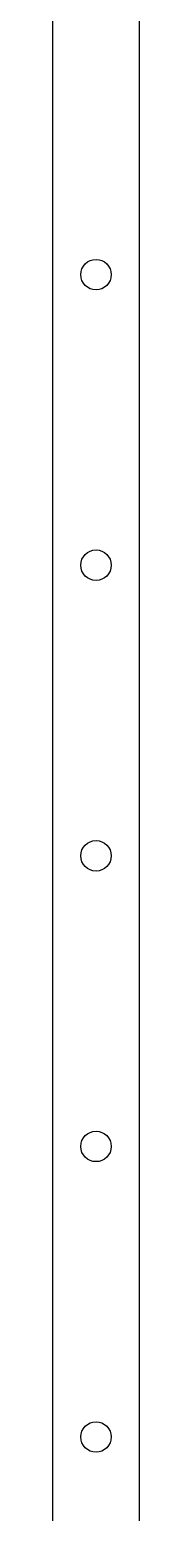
# Model space of a CAD drawing. Header units: metres. Extents: x 0 to 1774, y -720 to 827.
# Drawn here: x 0 to 12, y 409.6 to 613.7 of the extents above; entities that cross this region are included whole.
import ezdxf

# ---------------------------------------------------------------- set-up
doc = ezdxf.new("R2010")
doc.units = ezdxf.units.M

msp = doc.modelspace()

# ---------------------------------------------------------------- linework, layer by layer
at = {"layer": 'RIVET'}
for centre in [(6, 580), (6, 540), (6, 500), (6, 460), (6, 420)]:
    msp.add_circle(centre, 2.1, dxfattribs=at)
at = {"layer": 'ROLL'}
msp.add_line((12, 0), (12, 779.4), dxfattribs=at)
at = {"layer": 'TAB'}
msp.add_line((0, 779.4), (0, 0), dxfattribs=at)

doc.saveas('drawing.dxf')
